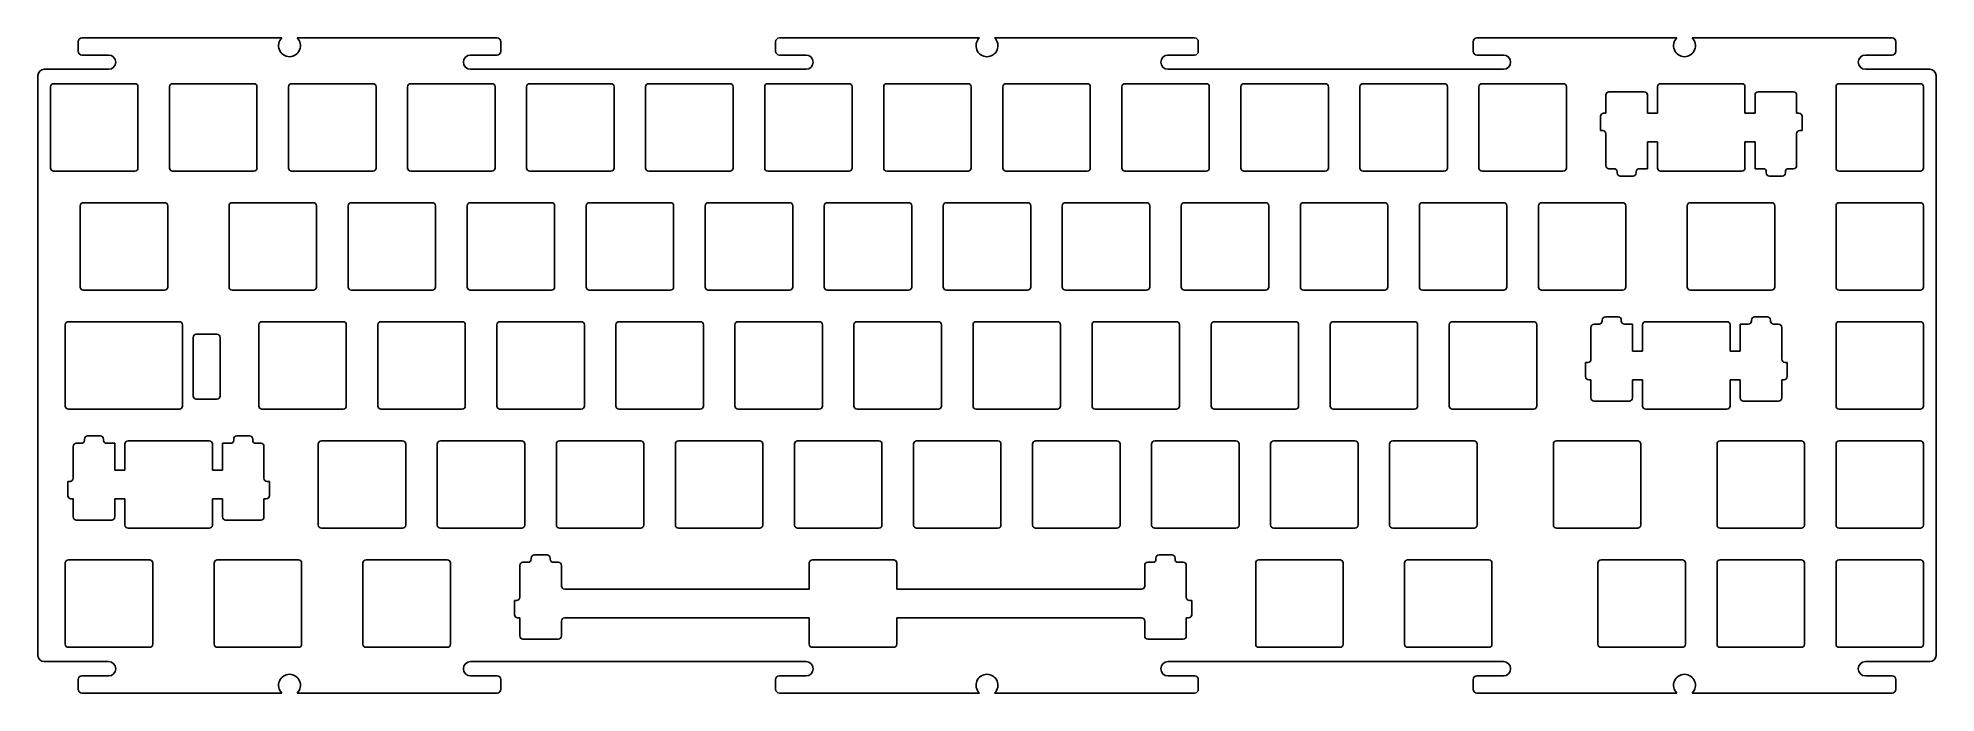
# Model space of a CAD drawing. Header units: millimetres. Extents: x 215 to 518, y 735 to 840.
import ezdxf

# ---------------------------------------------------------------- set-up
doc = ezdxf.new("R2010")
doc.units = ezdxf.units.MM
doc.header["$LTSCALE"] = 2
doc.layers.add('剖面线层', color=2, linetype='Continuous', lineweight=25)

msp = doc.modelspace()

# ---------------------------------------------------------------- linework, layer by layer
at = {"color": 7, "linetype": 'Continuous', "lineweight": 25}
for p, q in [((214.67, 834.15), (214.67, 741.35)), ((225.97, 835.15), (215.67, 835.15)), ((216.67, 832.35), (216.67, 819.35)), ((230.67, 819.35), (230.67, 832.35)), ((235.72, 832.35), (235.72, 819.35)), ((249.22, 832.85), (236.22, 832.85)), ((249.72, 819.35), (249.72, 832.35)), ((254.77, 832.35), (254.77, 819.35)), ((268.27, 832.85), (255.27, 832.85)), ((268.77, 819.35), (268.77, 832.35)), ((273.82, 832.35), (273.82, 819.35)), ((287.32, 832.85), (274.32, 832.85)), ((337.58, 835.15), (283.89, 835.15)), ((287.82, 819.35), (287.82, 832.35)), ((292.87, 832.35), (292.87, 819.35)), ((306.37, 832.85), (293.37, 832.85)), ((306.87, 819.35), (306.87, 832.35)), ((311.92, 832.35), (311.92, 819.35)), ((325.42, 832.85), (312.42, 832.85)), ((325.92, 819.35), (325.92, 832.35)), ((330.97, 832.35), (330.97, 819.35)), ((344.47, 832.85), (331.47, 832.85)), ((344.97, 819.35), (344.97, 832.35)), ((350.02, 832.35), (350.02, 819.35)), ((363.52, 832.85), (350.52, 832.85)), ((364.02, 819.35), (364.02, 832.35)), ((369.07, 832.35), (369.07, 819.35)), ((382.57, 832.85), (369.57, 832.85)), ((383.07, 819.35), (383.07, 832.35)), ((388.12, 832.35), (388.12, 819.35)), ((401.62, 832.85), (388.62, 832.85)), ((449.2, 835.15), (395.5, 835.15)), ((402.12, 819.35), (402.12, 832.35)), ((407.17, 832.35), (407.17, 819.35)), ((420.67, 832.85), (407.67, 832.85)), ((421.17, 819.35), (421.17, 832.35)), ((426.22, 832.35), (426.22, 819.35)), ((439.72, 832.85), (426.72, 832.85)), ((440.22, 819.35), (440.22, 832.35)), ((445.27, 832.35), (445.27, 819.35)), ((458.77, 832.85), (445.77, 832.85)), ((459.27, 819.35), (459.27, 832.35)), ((502.42, 832.35), (502.42, 819.35)), ((515.92, 832.85), (502.92, 832.85)), ((517.42, 835.15), (507.12, 835.15)), ((516.42, 819.35), (516.42, 832.35)), ((518.42, 741.35), (518.42, 834.15)), ((217.17, 818.85), (230.17, 818.85)), ((236.22, 818.85), (249.22, 818.85)), ((255.27, 818.85), (268.27, 818.85)), ((274.32, 818.85), (287.32, 818.85)), ((293.37, 818.85), (306.37, 818.85)), ((312.42, 818.85), (325.42, 818.85)), ((331.47, 818.85), (344.47, 818.85)), ((350.52, 818.85), (363.52, 818.85)), ((369.57, 818.85), (382.57, 818.85)), ((388.62, 818.85), (401.62, 818.85)), ((407.67, 818.85), (420.67, 818.85)), ((426.72, 818.85), (439.72, 818.85)), ((445.77, 818.85), (458.77, 818.85)), ((502.92, 818.85), (515.92, 818.85)), ((221.43, 813.3), (221.43, 800.3)), ((234.93, 813.8), (221.93, 813.8)), ((235.43, 800.3), (235.43, 813.3)), ((245.25, 813.3), (245.25, 800.3)), ((258.74, 813.8), (245.75, 813.8)), ((259.24, 800.3), (259.24, 813.3)), ((264.3, 813.3), (264.3, 800.3)), ((277.8, 813.8), (264.8, 813.8)), ((278.3, 800.3), (278.3, 813.3)), ((283.35, 813.3), (283.35, 800.3)), ((296.85, 813.8), (283.85, 813.8)), ((297.35, 800.3), (297.35, 813.3)), ((302.4, 813.3), (302.4, 800.3)), ((315.9, 813.8), (302.9, 813.8)), ((316.4, 800.3), (316.4, 813.3)), ((321.44, 813.3), (321.44, 800.3)), ((334.95, 813.8), (321.94, 813.8)), ((335.45, 800.3), (335.45, 813.3)), ((340.49, 813.3), (340.49, 800.3)), ((353.99, 813.8), (340.99, 813.8)), ((354.49, 800.3), (354.49, 813.3)), ((359.54, 813.3), (359.54, 800.3)), ((373.04, 813.8), (360.04, 813.8)), ((373.54, 800.3), (373.54, 813.3)), ((378.59, 813.3), (378.59, 800.3)), ((392.09, 813.8), (379.09, 813.8)), ((392.59, 800.3), (392.59, 813.3)), ((397.64, 813.3), (397.64, 800.3)), ((411.14, 813.8), (398.14, 813.8)), ((411.64, 800.3), (411.64, 813.3)), ((416.69, 813.3), (416.69, 800.3)), ((430.19, 813.8), (417.19, 813.8)), ((430.69, 800.3), (430.69, 813.3)), ((435.74, 813.3), (435.74, 800.3)), ((449.24, 813.8), (436.24, 813.8)), ((449.74, 800.3), (449.74, 813.3)), ((454.79, 813.3), (454.79, 800.3)), ((468.29, 813.8), (455.29, 813.8)), ((468.79, 800.3), (468.79, 813.3)), ((478.61, 813.3), (478.61, 800.3)), ((492.11, 813.8), (479.11, 813.8)), ((492.61, 800.3), (492.61, 813.3)), ((502.42, 813.3), (502.42, 800.3)), ((515.92, 813.8), (502.92, 813.8)), ((516.42, 800.3), (516.42, 813.3)), ((221.93, 799.8), (234.93, 799.8)), ((245.75, 799.8), (258.74, 799.8)), ((264.8, 799.8), (277.8, 799.8)), ((283.85, 799.8), (296.85, 799.8)), ((302.9, 799.8), (315.9, 799.8)), ((321.94, 799.8), (334.95, 799.8)), ((340.99, 799.8), (353.99, 799.8)), ((360.04, 799.8), (373.04, 799.8)), ((379.09, 799.8), (392.09, 799.8)), ((398.14, 799.8), (411.14, 799.8)), ((417.19, 799.8), (430.19, 799.8)), ((436.24, 799.8), (449.24, 799.8)), ((455.29, 799.8), (468.29, 799.8)), ((479.11, 799.8), (492.11, 799.8)), ((502.92, 799.8), (515.92, 799.8)), ((237.31, 794.75), (219.55, 794.75)), ((237.81, 781.25), (237.81, 794.25)), ((250.01, 794.25), (250.01, 781.25)), ((263.51, 794.75), (250.51, 794.75)), ((264.01, 781.25), (264.01, 794.25)), ((269.06, 794.25), (269.06, 781.25)), ((282.56, 794.75), (269.56, 794.75)), ((283.06, 781.25), (283.06, 794.25)), ((288.11, 794.25), (288.11, 781.25)), ((301.61, 794.75), (288.61, 794.75)), ((302.11, 781.25), (302.11, 794.25)), ((307.16, 794.25), (307.16, 781.25)), ((320.66, 794.75), (307.66, 794.75)), ((321.16, 781.25), (321.16, 794.25)), ((326.21, 794.25), (326.21, 781.25)), ((339.71, 794.75), (326.71, 794.75)), ((340.21, 781.25), (340.21, 794.25)), ((345.26, 794.25), (345.26, 781.25)), ((358.76, 794.75), (345.76, 794.75)), ((359.26, 781.25), (359.26, 794.25)), ((364.31, 781.25), (364.31, 794.25)), ((377.81, 794.75), (364.81, 794.75)), ((378.31, 794.25), (378.31, 781.25)), ((383.36, 794.25), (383.36, 781.25)), ((396.86, 794.75), (383.86, 794.75)), ((397.36, 781.25), (397.36, 794.25)), ((402.41, 794.25), (402.41, 781.25)), ((415.91, 794.75), (402.91, 794.75)), ((416.41, 781.25), (416.41, 794.25)), ((421.46, 794.25), (421.46, 781.25)), ((434.96, 794.75), (421.96, 794.75)), ((435.46, 781.25), (435.46, 794.25)), ((440.51, 794.25), (440.51, 781.25)), ((454.01, 794.75), (441.01, 794.75)), ((454.51, 781.25), (454.51, 794.25)), ((502.42, 794.25), (502.42, 781.25)), ((515.92, 794.75), (502.92, 794.75)), ((516.42, 781.25), (516.42, 794.25)), ((219.55, 780.75), (237.31, 780.75)), ((250.51, 780.75), (263.51, 780.75)), ((269.56, 780.75), (282.56, 780.75)), ((288.61, 780.75), (301.61, 780.75)), ((307.66, 780.75), (320.66, 780.75)), ((326.71, 780.75), (339.71, 780.75)), ((345.76, 780.75), (358.76, 780.75)), ((364.81, 780.75), (377.81, 780.75)), ((383.86, 780.75), (396.86, 780.75)), ((402.91, 780.75), (415.91, 780.75)), ((421.96, 780.75), (434.96, 780.75)), ((441.01, 780.75), (454.01, 780.75)), ((502.92, 780.75), (515.92, 780.75)), ((259.53, 775.2), (259.53, 762.2)), ((273.03, 775.7), (260.03, 775.7)), ((273.53, 762.2), (273.53, 775.2)), ((278.58, 775.2), (278.58, 762.2)), ((292.08, 775.7), (279.08, 775.7)), ((292.58, 762.2), (292.58, 775.2)), ((297.63, 775.2), (297.63, 762.2)), ((311.13, 775.7), (298.13, 775.7)), ((311.63, 762.2), (311.63, 775.2)), ((316.68, 775.2), (316.68, 762.2)), ((330.18, 775.7), (317.18, 775.7)), ((330.68, 762.2), (330.68, 775.2)), ((335.73, 775.2), (335.73, 762.2)), ((349.23, 775.7), (336.23, 775.7)), ((349.73, 762.2), (349.73, 775.2)), ((354.78, 775.2), (354.78, 762.2)), ((368.28, 775.7), (355.28, 775.7)), ((368.78, 762.2), (368.78, 775.2)), ((373.83, 775.2), (373.83, 762.2)), ((387.33, 775.7), (374.33, 775.7)), ((387.83, 762.2), (387.83, 775.2)), ((392.88, 775.2), (392.88, 762.2)), ((406.38, 775.7), (393.38, 775.7)), ((406.88, 762.2), (406.88, 775.2)), ((411.93, 775.2), (411.93, 762.2)), ((425.43, 775.7), (412.43, 775.7)), ((425.93, 762.2), (425.93, 775.2)), ((430.98, 775.2), (430.98, 762.2)), ((444.48, 775.7), (431.48, 775.7)), ((444.98, 762.2), (444.98, 775.2)), ((457.18, 775.2), (457.18, 762.2)), ((470.68, 775.7), (457.68, 775.7)), ((471.18, 762.2), (471.18, 775.2)), ((483.37, 775.2), (483.37, 762.2)), ((496.87, 775.7), (483.87, 775.7)), ((497.37, 762.2), (497.37, 775.2)), ((502.42, 775.2), (502.42, 762.2)), ((515.92, 775.7), (502.92, 775.7)), ((516.42, 762.2), (516.42, 775.2)), ((260.03, 761.7), (273.03, 761.7)), ((279.08, 761.7), (292.08, 761.7)), ((298.13, 761.7), (311.13, 761.7)), ((317.18, 761.7), (330.18, 761.7)), ((336.23, 761.7), (349.23, 761.7)), ((355.28, 761.7), (368.28, 761.7)), ((374.33, 761.7), (387.33, 761.7)), ((393.38, 761.7), (406.38, 761.7)), ((412.43, 761.7), (425.43, 761.7)), ((431.48, 761.7), (444.48, 761.7)), ((457.68, 761.7), (470.68, 761.7)), ((483.87, 761.7), (496.87, 761.7)), ((502.92, 761.7), (515.92, 761.7)), ((232.55, 756.65), (219.55, 756.65)), ((256.36, 756.65), (243.36, 756.65)), ((280.18, 756.65), (267.18, 756.65)), ((423.05, 756.65), (410.05, 756.65)), ((446.86, 756.65), (433.86, 756.65)), ((477.82, 756.65), (464.82, 756.65)), ((496.87, 756.65), (483.87, 756.65)), ((515.92, 756.65), (502.92, 756.65)), ((219.05, 756.15), (219.05, 743.15)), ((233.05, 743.15), (233.05, 756.15)), ((242.86, 756.15), (242.86, 743.15)), ((256.86, 743.15), (256.86, 756.15)), ((266.68, 756.15), (266.68, 743.15)), ((280.68, 743.15), (280.68, 756.15)), ((409.55, 756.15), (409.55, 743.15)), ((423.55, 743.15), (423.55, 756.15)), ((433.36, 756.15), (433.36, 743.15)), ((447.36, 743.15), (447.36, 756.15)), ((464.32, 756.15), (464.32, 743.15)), ((478.32, 743.15), (478.32, 756.15)), ((483.37, 756.15), (483.37, 743.15)), ((497.37, 743.15), (497.37, 756.15)), ((502.42, 756.15), (502.42, 743.15)), ((516.42, 743.15), (516.42, 756.15)), ((219.55, 742.65), (232.55, 742.65)), ((243.36, 742.65), (256.36, 742.65)), ((267.18, 742.65), (280.18, 742.65)), ((410.05, 742.65), (423.05, 742.65)), ((433.86, 742.65), (446.86, 742.65)), ((464.82, 742.65), (477.82, 742.65)), ((483.87, 742.65), (496.87, 742.65)), ((502.92, 742.65), (515.92, 742.65)), ((215.67, 740.35), (225.97, 740.35)), ((283.89, 740.35), (337.58, 740.35)), ((395.5, 740.35), (449.2, 740.35)), ((507.12, 740.35), (517.42, 740.35))]:
    msp.add_line(p, q, dxfattribs=at)
for p, q in [((217.17, 832.85), (230.17, 832.85)), ((473.84, 828.15), (473.84, 832.35)), ((487.34, 832.85), (474.34, 832.85)), ((487.84, 828.15), (487.84, 832.35)), ((465.58, 828.13), (465.58, 831.04)), ((466.08, 831.54), (471.73, 831.54)), ((472.23, 831.04), (472.23, 830.72)), ((489.46, 831.04), (489.46, 830.72)), ((495.61, 831.54), (489.96, 831.54)), ((496.11, 828.13), (496.11, 831.04)), ((464.72, 825.34), (464.72, 827.63)), ((465.22, 828.13), (465.58, 828.13)), ((473.84, 828.15), (472.23, 828.15)), ((496.47, 828.13), (496.11, 828.13)), ((496.97, 825.34), (496.97, 827.63)), ((465.08, 825.34), (464.72, 825.34)), ((465.58, 819.74), (465.58, 824.84)), ((472.23, 823.55), (473.84, 823.55)), ((473.84, 819.35), (473.84, 823.55)), ((487.84, 819.35), (487.84, 823.55)), ((496.11, 819.74), (496.11, 824.84)), ((496.61, 825.34), (496.97, 825.34)), ((466.88, 819.24), (466.08, 819.24)), ((467.38, 818.57), (467.38, 818.74)), ((469.93, 818.07), (467.88, 818.07)), ((470.43, 818.74), (470.43, 818.57)), ((472.23, 819.24), (470.93, 819.24)), ((472.23, 819.53), (472.23, 819.24)), ((487.34, 818.85), (474.34, 818.85)), ((489.46, 819.24), (490.76, 819.24)), ((491.26, 818.74), (491.26, 818.57)), ((491.76, 818.07), (493.81, 818.07)), ((494.31, 818.57), (494.31, 818.74)), ((494.81, 819.24), (495.61, 819.24)), ((219.05, 794.25), (219.05, 781.25)), ((463.2, 793.85), (463.2, 788.75)), ((464.5, 794.35), (463.7, 794.35)), ((465, 795.02), (465, 794.85)), ((467.55, 795.52), (465.5, 795.52)), ((468.05, 794.85), (468.05, 795.02)), ((469.85, 794.35), (468.55, 794.35)), ((471.46, 794.25), (471.46, 790.05)), ((471.96, 794.75), (484.96, 794.75)), ((485.46, 794.25), (485.46, 790.05)), ((487.07, 794.06), (487.07, 794.35)), ((487.07, 794.35), (488.38, 794.35)), ((488.88, 794.85), (488.88, 795.02)), ((489.38, 795.52), (491.43, 795.52)), ((491.93, 795.02), (491.93, 794.85)), ((492.43, 794.35), (493.23, 794.35)), ((493.73, 793.85), (493.73, 788.75)), ((487.07, 790.05), (485.46, 790.05)), ((462.7, 788.25), (462.33, 788.25)), ((462.33, 788.25), (462.33, 785.96)), ((494.23, 788.25), (494.59, 788.25)), ((494.59, 788.25), (494.59, 785.96)), ((462.83, 785.46), (463.2, 785.46)), ((463.2, 785.46), (463.2, 782.56)), ((471.46, 785.45), (471.46, 781.25)), ((485.46, 785.45), (485.46, 781.25)), ((485.46, 785.45), (487.07, 785.45)), ((494.09, 785.46), (493.73, 785.46)), ((493.73, 785.46), (493.73, 782.56)), ((463.7, 782.06), (469.35, 782.06)), ((469.85, 782.56), (469.85, 782.87)), ((471.96, 780.75), (484.96, 780.75)), ((487.07, 782.56), (487.07, 782.87)), ((493.23, 782.06), (487.57, 782.06)), ((220.31, 774.8), (220.31, 769.7)), ((221.61, 775.3), (220.81, 775.3)), ((222.11, 775.97), (222.11, 775.8)), ((224.66, 776.47), (222.61, 776.47)), ((225.16, 775.8), (225.16, 775.97)), ((226.97, 775.3), (225.66, 775.3)), ((228.58, 775.2), (228.58, 771)), ((229.08, 775.7), (242.08, 775.7)), ((242.58, 775.2), (242.58, 771)), ((244.19, 775.01), (244.19, 775.3)), ((244.19, 775.3), (245.49, 775.3)), ((245.99, 775.8), (245.99, 775.97)), ((246.49, 776.47), (248.54, 776.47)), ((249.04, 775.97), (249.04, 775.8)), ((249.54, 775.3), (250.34, 775.3)), ((250.84, 774.8), (250.84, 769.7)), ((219.81, 769.2), (219.45, 769.2)), ((219.45, 769.2), (219.45, 766.91)), ((244.19, 771), (242.58, 771)), ((251.34, 769.2), (251.71, 769.2)), ((251.71, 769.2), (251.71, 766.91)), ((219.95, 766.41), (220.31, 766.41)), ((220.31, 766.41), (220.31, 763.51)), ((228.58, 766.4), (228.58, 762.2)), ((242.58, 766.4), (242.58, 762.2)), ((242.58, 766.4), (244.19, 766.4)), ((251.21, 766.41), (250.84, 766.41)), ((250.84, 766.41), (250.84, 763.51)), ((220.81, 763.01), (226.47, 763.01)), ((226.97, 763.51), (226.97, 763.82)), ((244.19, 763.51), (244.19, 763.82)), ((250.34, 763.01), (244.69, 763.01)), ((229.08, 761.7), (242.08, 761.7)), ((293.59, 756.92), (293.59, 756.75)), ((296.14, 757.42), (294.09, 757.42)), ((296.64, 756.75), (296.64, 756.92)), ((338.61, 756.65), (351.61, 756.65)), ((393.59, 756.75), (393.59, 756.92)), ((394.09, 757.42), (396.14, 757.42)), ((396.64, 756.92), (396.64, 756.75)), ((291.79, 755.75), (291.79, 750.65)), ((293.09, 756.25), (292.29, 756.25)), ((297.94, 756.25), (297.14, 756.25)), ((298.44, 752.45), (298.44, 755.75)), ((338.11, 756.15), (338.11, 751.95)), ((352.11, 756.15), (352.11, 751.95)), ((391.79, 752.45), (391.79, 755.75)), ((392.29, 756.25), (393.09, 756.25)), ((397.14, 756.25), (397.94, 756.25)), ((398.44, 755.75), (398.44, 750.65)), ((298.94, 751.95), (338.11, 751.95)), ((391.29, 751.95), (352.11, 751.95)), ((291.29, 750.15), (290.92, 750.15)), ((290.92, 750.15), (290.92, 747.86)), ((291.42, 747.36), (291.79, 747.36)), ((291.79, 747.36), (291.79, 744.46)), ((338.11, 747.35), (298.94, 747.35)), ((338.11, 747.35), (338.11, 743.15)), ((352.11, 747.35), (391.29, 747.35)), ((352.11, 747.35), (352.11, 743.15)), ((398.8, 747.36), (398.44, 747.36)), ((398.44, 747.36), (398.44, 744.46)), ((398.94, 750.15), (399.3, 750.15)), ((399.3, 750.15), (399.3, 747.86)), ((298.44, 744.46), (298.44, 746.85)), ((391.79, 744.46), (391.79, 746.85)), ((292.29, 743.96), (297.94, 743.96)), ((338.61, 742.65), (351.61, 742.65)), ((397.94, 743.96), (392.29, 743.96))]:
    msp.add_line(p, q)
at = {"color": 80, "linetype": 'Continuous', "lineweight": 25}
for p, q in [((487.34, 832.85), (474.34, 832.85)), ((474.34, 818.85), (487.34, 818.85)), ((484.96, 794.75), (471.96, 794.75)), ((471.96, 780.75), (484.96, 780.75)), ((242.08, 775.7), (229.08, 775.7)), ((229.08, 761.7), (242.08, 761.7)), ((351.61, 756.65), (338.61, 756.65)), ((338.61, 742.65), (351.61, 742.65))]:
    msp.add_line(p, q, dxfattribs=at)
at = {"color": 7, "linetype": 'Continuous', "lineweight": 25}
for centre, radius, start, end in [((215.67, 834.15), 1, 90, 180), ((236.22, 832.35), 0.5, 90, 180), ((249.22, 832.35), 0.5, 0, 90), ((255.27, 832.35), 0.5, 90, 180), ((268.27, 832.35), 0.5, 0, 90), ((274.32, 832.35), 0.5, 90, 180), ((287.32, 832.35), 0.5, 0, 90), ((293.37, 832.35), 0.5, 90, 180), ((306.37, 832.35), 0.5, 0, 90), ((312.42, 832.35), 0.5, 90, 180), ((325.42, 832.35), 0.5, 0, 90), ((331.47, 832.35), 0.5, 90, 180), ((344.47, 832.35), 0.5, 0, 90), ((350.52, 832.35), 0.5, 90, 180), ((363.52, 832.35), 0.5, 0, 90), ((369.57, 832.35), 0.5, 90, 180), ((382.57, 832.35), 0.5, 0, 90), ((388.62, 832.35), 0.5, 90, 180), ((401.62, 832.35), 0.5, 0, 90), ((407.67, 832.35), 0.5, 90, 180), ((420.67, 832.35), 0.5, 0, 90), ((426.72, 832.35), 0.5, 90, 180), ((439.72, 832.35), 0.5, 0, 90), ((445.77, 832.35), 0.5, 90, 180), ((458.77, 832.35), 0.5, 0, 90), ((502.92, 832.35), 0.5, 90, 180), ((515.92, 832.35), 0.5, 0, 90), ((517.42, 834.15), 1, 0, 90), ((217.17, 819.35), 0.5, 180, 270), ((230.17, 819.35), 0.5, 270, 0), ((236.22, 819.35), 0.5, 180, 270), ((249.22, 819.35), 0.5, 270, 0), ((255.27, 819.35), 0.5, 180, 270), ((268.27, 819.35), 0.5, 270, 0), ((274.32, 819.35), 0.5, 180, 270), ((287.32, 819.35), 0.5, 270, 0), ((293.37, 819.35), 0.5, 180, 270), ((306.37, 819.35), 0.5, 270, 0), ((312.42, 819.35), 0.5, 180, 270), ((325.42, 819.35), 0.5, 270, 0), ((331.47, 819.35), 0.5, 180, 270), ((344.47, 819.35), 0.5, 270, 0), ((350.52, 819.35), 0.5, 180, 270), ((363.52, 819.35), 0.5, 270, 0), ((369.57, 819.35), 0.5, 180, 270), ((382.57, 819.35), 0.5, 270, 0), ((388.62, 819.35), 0.5, 180, 270), ((401.62, 819.35), 0.5, 270, 0), ((407.67, 819.35), 0.5, 180, 270), ((420.67, 819.35), 0.5, 270, 0), ((426.72, 819.35), 0.5, 180, 270), ((439.72, 819.35), 0.5, 270, 0), ((445.77, 819.35), 0.5, 180, 270), ((458.77, 819.35), 0.5, 270, 0), ((502.92, 819.35), 0.5, 180, 270), ((515.92, 819.35), 0.5, 270, 0), ((221.93, 813.3), 0.5, 90, 180), ((234.93, 813.3), 0.5, 0, 90), ((245.75, 813.3), 0.5, 90, 180), ((258.74, 813.3), 0.5, 0, 90), ((264.8, 813.3), 0.5, 90, 180), ((277.8, 813.3), 0.5, 0, 90), ((283.85, 813.3), 0.5, 90, 180), ((296.85, 813.3), 0.5, 360, 90), ((302.9, 813.3), 0.5, 90, 180), ((315.9, 813.3), 0.5, 360, 90), ((321.94, 813.3), 0.5, 90, 180), ((334.95, 813.3), 0.5, 0, 90), ((340.99, 813.3), 0.5, 90, 180), ((353.99, 813.3), 0.5, 0, 90), ((360.04, 813.3), 0.5, 90, 180), ((373.04, 813.3), 0.5, 0, 90), ((379.09, 813.3), 0.5, 90, 180), ((392.09, 813.3), 0.5, 0, 90), ((398.14, 813.3), 0.5, 90, 180), ((411.14, 813.3), 0.5, 0, 90), ((417.19, 813.3), 0.5, 90, 180), ((430.19, 813.3), 0.5, 0, 90), ((436.24, 813.3), 0.5, 90, 180), ((449.24, 813.3), 0.5, 0, 90), ((455.29, 813.3), 0.5, 90, 180), ((468.29, 813.3), 0.5, 0, 90), ((479.11, 813.3), 0.5, 90, 180), ((492.11, 813.3), 0.5, 360, 90), ((502.92, 813.3), 0.5, 90, 180), ((515.92, 813.3), 0.5, 0, 90), ((221.93, 800.3), 0.5, 180, 270), ((234.93, 800.3), 0.5, 270, 0), ((245.75, 800.3), 0.5, 180, 270), ((258.74, 800.3), 0.5, 270, 0), ((264.8, 800.3), 0.5, 180, 270), ((277.8, 800.3), 0.5, 270, 0), ((283.85, 800.3), 0.5, 180, 270), ((296.85, 800.3), 0.5, 270, 360), ((302.9, 800.3), 0.5, 180, 270), ((315.9, 800.3), 0.5, 270, 360), ((321.94, 800.3), 0.5, 180, 270), ((334.95, 800.3), 0.5, 270, 0), ((340.99, 800.3), 0.5, 180, 270), ((353.99, 800.3), 0.5, 270, 0), ((360.04, 800.3), 0.5, 180, 270), ((373.04, 800.3), 0.5, 270, 0), ((379.09, 800.3), 0.5, 180, 270), ((392.09, 800.3), 0.5, 270, 0), ((398.14, 800.3), 0.5, 180, 270), ((411.14, 800.3), 0.5, 270, 0), ((417.19, 800.3), 0.5, 180, 270), ((430.19, 800.3), 0.5, 270, 0), ((436.24, 800.3), 0.5, 180, 270), ((449.24, 800.3), 0.5, 270, 0), ((455.29, 800.3), 0.5, 180, 270), ((468.29, 800.3), 0.5, 270, 0), ((479.11, 800.3), 0.5, 180, 270), ((492.11, 800.3), 0.5, 270, 360), ((502.92, 800.3), 0.5, 180, 270), ((515.92, 800.3), 0.5, 270, 0), ((237.31, 794.25), 0.5, 0, 90), ((250.51, 794.25), 0.5, 90, 180), ((263.51, 794.25), 0.5, 0, 90), ((269.56, 794.25), 0.5, 90, 180), ((282.56, 794.25), 0.5, 0, 90), ((288.61, 794.25), 0.5, 90, 180), ((301.61, 794.25), 0.5, 0, 90), ((307.66, 794.25), 0.5, 90, 180), ((320.66, 794.25), 0.5, 0, 90), ((326.71, 794.25), 0.5, 90, 180), ((339.71, 794.25), 0.5, 0, 90), ((345.76, 794.25), 0.5, 90, 180), ((358.76, 794.25), 0.5, 0, 90), ((364.81, 794.25), 0.5, 90, 180), ((377.81, 794.25), 0.5, 0, 90), ((383.86, 794.25), 0.5, 90, 180), ((396.86, 794.25), 0.5, 0, 90), ((402.91, 794.25), 0.5, 90, 180), ((415.91, 794.25), 0.5, 0, 90), ((421.96, 794.25), 0.5, 90, 180), ((434.96, 794.25), 0.5, 0, 90), ((441.01, 794.25), 0.5, 90, 180), ((454.01, 794.25), 0.5, 0, 90), ((502.92, 794.25), 0.5, 90, 180), ((515.92, 794.25), 0.5, 0, 90), ((237.31, 781.25), 0.5, 270, 0), ((250.51, 781.25), 0.5, 180, 270), ((263.51, 781.25), 0.5, 270, 0), ((269.56, 781.25), 0.5, 180, 270), ((282.56, 781.25), 0.5, 270, 0), ((288.61, 781.25), 0.5, 180, 270), ((301.61, 781.25), 0.5, 270, 0), ((307.66, 781.25), 0.5, 180, 270), ((320.66, 781.25), 0.5, 270, 0), ((326.71, 781.25), 0.5, 180, 270), ((339.71, 781.25), 0.5, 270, 0), ((345.76, 781.25), 0.5, 180, 270), ((358.76, 781.25), 0.5, 270, 0), ((364.81, 781.25), 0.5, 180, 270), ((377.81, 781.25), 0.5, 270, 0), ((383.86, 781.25), 0.5, 180, 270), ((396.86, 781.25), 0.5, 270, 0), ((402.91, 781.25), 0.5, 180, 270), ((415.91, 781.25), 0.5, 270, 0), ((421.96, 781.25), 0.5, 180, 270), ((434.96, 781.25), 0.5, 270, 0), ((441.01, 781.25), 0.5, 180, 270), ((454.01, 781.25), 0.5, 270, 0), ((502.92, 781.25), 0.5, 180, 270), ((515.92, 781.25), 0.5, 270, 0), ((260.03, 775.2), 0.5, 90, 180), ((273.03, 775.2), 0.5, 0, 90), ((279.08, 775.2), 0.5, 90, 180), ((292.08, 775.2), 0.5, 0, 90), ((298.13, 775.2), 0.5, 90, 180), ((311.13, 775.2), 0.5, 0, 90), ((317.18, 775.2), 0.5, 90, 180), ((330.18, 775.2), 0.5, 0, 90), ((336.23, 775.2), 0.5, 90, 180), ((349.23, 775.2), 0.5, 0, 90), ((355.28, 775.2), 0.5, 90, 180), ((368.28, 775.2), 0.5, 360, 90), ((374.33, 775.2), 0.5, 90, 180), ((387.33, 775.2), 0.5, 0, 90), ((393.38, 775.2), 0.5, 90, 180), ((406.38, 775.2), 0.5, 360, 90), ((412.43, 775.2), 0.5, 90, 180), ((425.43, 775.2), 0.5, 0, 90), ((431.48, 775.2), 0.5, 90, 180), ((444.48, 775.2), 0.5, 360, 90), ((457.68, 775.2), 0.5, 90, 180), ((470.68, 775.2), 0.5, 0, 90), ((483.87, 775.2), 0.5, 90, 180), ((496.87, 775.2), 0.5, 0, 90), ((502.92, 775.2), 0.5, 90, 180), ((515.92, 775.2), 0.5, 0, 90), ((260.03, 762.2), 0.5, 180, 270), ((273.03, 762.2), 0.5, 270, 0), ((279.08, 762.2), 0.5, 180, 270), ((292.08, 762.2), 0.5, 270, 0), ((298.13, 762.2), 0.5, 180, 270), ((311.13, 762.2), 0.5, 270, 0), ((317.18, 762.2), 0.5, 180, 270), ((330.18, 762.2), 0.5, 270, 0), ((336.23, 762.2), 0.5, 180, 270), ((349.23, 762.2), 0.5, 270, 0), ((355.28, 762.2), 0.5, 180, 270), ((368.28, 762.2), 0.5, 270, 360), ((374.33, 762.2), 0.5, 180, 270), ((387.33, 762.2), 0.5, 270, 0), ((393.38, 762.2), 0.5, 180, 270), ((406.38, 762.2), 0.5, 270, 360), ((412.43, 762.2), 0.5, 180, 270), ((425.43, 762.2), 0.5, 270, 0), ((431.48, 762.2), 0.5, 180, 270), ((444.48, 762.2), 0.5, 270, 360), ((457.68, 762.2), 0.5, 180, 270), ((470.68, 762.2), 0.5, 270, 0), ((483.87, 762.2), 0.5, 180, 270), ((496.87, 762.2), 0.5, 270, 0), ((502.92, 762.2), 0.5, 180, 270), ((515.92, 762.2), 0.5, 270, 0), ((219.55, 756.15), 0.5, 90, 180), ((232.55, 756.15), 0.5, 0, 90), ((243.36, 756.15), 0.5, 90, 180), ((256.36, 756.15), 0.5, 0, 90), ((267.18, 756.15), 0.5, 90, 180), ((280.18, 756.15), 0.5, 360, 90), ((410.05, 756.15), 0.5, 90, 180), ((423.05, 756.15), 0.5, 0, 90), ((433.86, 756.15), 0.5, 90, 180), ((446.86, 756.15), 0.5, 0, 90), ((464.82, 756.15), 0.5, 90, 180), ((477.82, 756.15), 0.5, 360, 90), ((483.87, 756.15), 0.5, 90, 180), ((496.87, 756.15), 0.5, 360, 90), ((502.92, 756.15), 0.5, 90, 180), ((515.92, 756.15), 0.5, 0, 90), ((215.67, 741.35), 1, 180, 270), ((219.55, 743.15), 0.5, 180, 270), ((232.55, 743.15), 0.5, 270, 0), ((243.36, 743.15), 0.5, 180, 270), ((256.36, 743.15), 0.5, 270, 0), ((267.18, 743.15), 0.5, 180, 270), ((280.18, 743.15), 0.5, 270, 360), ((410.05, 743.15), 0.5, 180, 270), ((423.05, 743.15), 0.5, 270, 0), ((433.86, 743.15), 0.5, 180, 270), ((446.86, 743.15), 0.5, 270, 0), ((464.82, 743.15), 0.5, 180, 270), ((477.82, 743.15), 0.5, 270, 360), ((483.87, 743.15), 0.5, 180, 270), ((496.87, 743.15), 0.5, 270, 360), ((502.92, 743.15), 0.5, 180, 270), ((515.92, 743.15), 0.5, 270, 0), ((517.42, 741.35), 1, 270, 0)]:
    msp.add_arc(centre, radius, start, end, dxfattribs=at)
for centre, start, end in [((217.17, 832.35), 90, 180), ((474.34, 832.35), 90, 180), ((487.34, 832.35), 0, 90), ((466.08, 831.04), 90, 180), ((471.73, 831.04), 0, 90), ((489.96, 831.04), 90, 180), ((495.61, 831.04), 0, 90), ((465.22, 827.63), 90, 180), ((496.47, 827.63), 0, 90), ((465.08, 824.84), 0, 90), ((496.61, 824.84), 90, 180), ((466.08, 819.74), 180, 270), ((466.88, 818.74), 0, 90), ((467.88, 818.57), 180, 270), ((469.93, 818.57), 270, 0), ((470.93, 818.74), 90, 180), ((474.34, 819.35), 180, 270), ((487.34, 819.35), 270, 0), ((490.76, 818.74), 0, 90), ((491.76, 818.57), 180, 270), ((493.81, 818.57), 270, 0), ((494.81, 818.74), 90, 180), ((495.61, 819.74), 270, 0), ((219.55, 794.25), 90, 180), ((463.7, 793.85), 90, 180), ((464.5, 794.85), 270, 0), ((465.5, 795.02), 90, 180), ((467.55, 795.02), 0, 90), ((468.55, 794.85), 180, 270), ((471.96, 794.25), 90, 180), ((484.96, 794.25), 0, 90), ((488.38, 794.85), 270, 0), ((489.38, 795.02), 90, 180), ((491.43, 795.02), 0, 90), ((492.43, 794.85), 180, 270), ((493.23, 793.85), 0, 90), ((462.7, 788.75), 270, 0), ((494.23, 788.75), 180, 270), ((462.83, 785.96), 180, 270), ((494.09, 785.96), 270, 0), ((463.7, 782.56), 180, 270), ((469.35, 782.56), 270, 0), ((471.96, 781.25), 180, 270), ((484.96, 781.25), 270, 0), ((487.57, 782.56), 180, 270), ((493.23, 782.56), 270, 0), ((220.81, 774.8), 90, 180), ((221.61, 775.8), 270, 0), ((222.61, 775.97), 90, 180), ((224.66, 775.97), 0, 90), ((225.66, 775.8), 180, 270), ((229.08, 775.2), 90, 180), ((242.08, 775.2), 0, 90), ((245.49, 775.8), 270, 0), ((246.49, 775.97), 90, 180), ((248.54, 775.97), 0, 90), ((249.54, 775.8), 180, 270), ((250.34, 774.8), 0, 90), ((219.81, 769.7), 270, 0), ((251.34, 769.7), 180, 270), ((219.95, 766.91), 180, 270), ((251.21, 766.91), 270, 0), ((220.81, 763.51), 180, 270), ((226.47, 763.51), 270, 0), ((244.69, 763.51), 180, 270), ((250.34, 763.51), 270, 0), ((229.08, 762.2), 180, 270), ((242.08, 762.2), 270, 0), ((293.09, 756.75), 270, 0), ((294.09, 756.92), 90, 180), ((296.14, 756.92), 0, 90), ((297.14, 756.75), 180, 270), ((338.61, 756.15), 90, 180), ((351.61, 756.15), 0, 90), ((393.09, 756.75), 270, 0), ((394.09, 756.92), 90, 180), ((396.14, 756.92), 0, 90), ((397.14, 756.75), 180, 270), ((292.29, 755.75), 90, 180), ((297.94, 755.75), 0, 90), ((392.29, 755.75), 90, 180), ((397.94, 755.75), 0, 90), ((291.29, 750.65), 270, 0), ((298.94, 752.45), 180, 270), ((391.29, 752.45), 270, 0), ((398.94, 750.65), 180, 270), ((291.42, 747.86), 180, 270), ((298.94, 746.85), 90, 180), ((391.29, 746.85), 0, 90), ((398.8, 747.86), 270, 0), ((292.29, 744.46), 180, 270), ((297.94, 744.46), 270, 0), ((392.29, 744.46), 180, 270), ((397.94, 744.46), 270, 0), ((338.61, 743.15), 180, 270), ((351.61, 743.15), 270, 0)]:
    msp.add_arc(centre, 0.5, start, end)
at = {"lineweight": 25}
for centre, start, end in [((230.17, 832.35), 0, 90), ((219.55, 781.25), 180, 270)]:
    msp.add_arc(centre, 0.5, start, end, dxfattribs=at)
at = {"color": 80, "linetype": 'Continuous', "lineweight": 25}
for centre, start, end in [((474.34, 832.35), 90, 180), ((487.34, 832.35), 0, 90), ((474.34, 819.35), 180, 270), ((487.34, 819.35), 270, 0), ((471.96, 794.25), 90, 180), ((484.96, 794.25), 0, 90), ((471.96, 781.25), 180, 270), ((484.96, 781.25), 270, 0), ((229.08, 775.2), 90, 180), ((242.08, 775.2), 0, 90), ((229.08, 762.2), 180, 270), ((242.08, 762.2), 270, 0), ((338.61, 756.15), 90, 180), ((351.61, 756.15), 0, 90), ((338.61, 743.15), 180, 270), ((351.61, 743.15), 270, 0)]:
    msp.add_arc(centre, 0.5, start, end, dxfattribs=at)
at = {"layer": '剖面线层'}
for p, q in [((221.11, 839.57), (221.11, 838.03)), ((253.71, 840.17), (221.71, 840.17)), ((288.15, 840.17), (256.15, 840.17)), ((288.75, 839.57), (288.75, 838.03)), ((332.72, 839.57), (332.72, 838.03)), ((365.32, 840.17), (333.32, 840.17)), ((399.76, 840.17), (367.77, 840.17)), ((400.36, 839.57), (400.36, 838.03)), ((444.34, 839.57), (444.34, 838.03)), ((476.94, 840.17), (444.94, 840.17)), ((511.38, 840.17), (479.38, 840.17)), ((511.98, 839.57), (511.98, 838.03)), ((221.71, 837.43), (225.97, 837.43)), ((227.11, 836.29), (227.11, 836.29)), ((282.75, 836.29), (282.75, 836.29)), ((288.15, 837.43), (283.89, 837.43)), ((333.32, 837.43), (337.58, 837.43)), ((338.72, 836.29), (338.72, 836.29)), ((394.36, 836.29), (394.36, 836.29)), ((399.76, 837.43), (395.5, 837.43)), ((444.94, 837.43), (449.2, 837.43)), ((450.34, 836.29), (450.34, 836.29)), ((505.98, 836.29), (505.98, 836.29)), ((511.38, 837.43), (507.12, 837.43)), ((472.23, 830.72), (472.23, 828.15)), ((489.46, 830.72), (489.46, 828.15)), ((489.46, 828.15), (487.84, 828.15)), ((472.23, 823.55), (472.23, 819.24)), ((489.46, 823.55), (487.84, 823.55)), ((489.46, 819.24), (489.46, 823.55)), ((469.85, 794.35), (469.85, 790.05)), ((487.07, 790.05), (487.07, 794.35)), ((239.51, 782.85), (239.51, 792.25)), ((240.01, 792.75), (243.31, 792.75)), ((243.81, 792.25), (243.81, 782.85)), ((469.85, 790.05), (471.46, 790.05)), ((469.85, 782.87), (469.85, 785.45)), ((469.85, 785.45), (471.46, 785.45)), ((487.07, 782.87), (487.07, 785.45)), ((243.31, 782.35), (240.01, 782.35)), ((226.97, 775.3), (226.97, 771)), ((244.19, 771), (244.19, 775.3)), ((226.97, 771), (228.58, 771)), ((226.97, 763.82), (226.97, 766.4)), ((226.97, 766.4), (228.58, 766.4)), ((244.19, 763.82), (244.19, 766.4)), ((227.11, 739.21), (227.11, 739.21)), ((282.75, 739.21), (282.75, 739.21)), ((338.72, 739.21), (338.72, 739.21)), ((394.36, 739.21), (394.36, 739.21)), ((450.34, 739.21), (450.34, 739.21)), ((505.98, 739.21), (505.98, 739.21)), ((221.11, 735.93), (221.11, 737.47)), ((221.71, 738.07), (225.97, 738.07)), ((253.71, 735.33), (221.71, 735.33)), ((288.15, 735.33), (256.15, 735.33)), ((288.15, 738.07), (283.89, 738.07)), ((288.75, 735.93), (288.75, 737.47)), ((332.72, 735.93), (332.72, 737.47)), ((333.32, 738.07), (337.58, 738.07)), ((365.32, 735.33), (333.32, 735.33)), ((399.76, 735.33), (367.77, 735.33)), ((399.76, 738.07), (395.5, 738.07)), ((400.36, 735.93), (400.36, 737.47)), ((444.34, 735.93), (444.34, 737.47)), ((444.94, 738.07), (449.2, 738.07)), ((476.94, 735.33), (444.94, 735.33)), ((511.38, 735.33), (479.38, 735.33)), ((511.38, 738.07), (507.12, 738.07)), ((511.98, 735.93), (511.98, 737.47))]:
    msp.add_line(p, q, dxfattribs=at)
for centre, radius, start, end in [((221.71, 839.57), 0.6, 90, 180), ((254.93, 838.92), 1.75, 134.4153, 45.5847), ((288.15, 839.57), 0.6, 0, 90), ((333.32, 839.57), 0.6, 90, 180), ((366.54, 838.92), 1.75, 134.4153, 45.5847), ((399.76, 839.57), 0.6, 0, 90), ((444.94, 839.57), 0.6, 90, 180), ((478.16, 838.92), 1.75, 134.4153, 45.5847), ((511.38, 839.57), 0.6, 0, 90), ((221.71, 838.03), 0.6, 180, 270), ((225.97, 836.29), 1.14, 270, 90), ((283.89, 836.29), 1.14, 90, 270), ((288.15, 838.03), 0.6, 270, 0), ((333.32, 838.03), 0.6, 180, 270), ((337.58, 836.29), 1.14, 270, 90), ((395.5, 836.29), 1.14, 90, 270), ((399.76, 838.03), 0.6, 270, 0), ((444.94, 838.03), 0.6, 180, 270), ((449.2, 836.29), 1.14, 270, 90), ((507.12, 836.29), 1.14, 90, 270), ((511.38, 838.03), 0.6, 270, 0), ((240.01, 792.25), 0.5, 90, 180), ((243.31, 792.25), 0.5, 0, 90), ((240.01, 782.85), 0.5, 180, 270), ((243.31, 782.85), 0.5, 270, 0), ((225.97, 739.21), 1.14, 270, 90), ((254.93, 736.58), 1.75, 314.4153, 225.5847), ((283.89, 739.21), 1.14, 90, 270), ((337.58, 739.21), 1.14, 270, 90), ((366.54, 736.58), 1.75, 314.4153, 225.5847), ((395.5, 739.21), 1.14, 90, 270), ((449.2, 739.21), 1.14, 270, 90), ((478.16, 736.58), 1.75, 314.4153, 225.5847), ((507.12, 739.21), 1.14, 90, 270), ((221.71, 737.47), 0.6, 90, 180), ((221.71, 735.93), 0.6, 180, 270), ((288.15, 737.47), 0.6, 0, 90), ((288.15, 735.93), 0.6, 270, 0), ((333.32, 737.47), 0.6, 90, 180), ((333.32, 735.93), 0.6, 180, 270), ((399.76, 737.47), 0.6, 0, 90), ((399.76, 735.93), 0.6, 270, 0), ((444.94, 737.47), 0.6, 90, 180), ((444.94, 735.93), 0.6, 180, 270), ((511.38, 737.47), 0.6, 0, 90), ((511.38, 735.93), 0.6, 270, 0)]:
    msp.add_arc(centre, radius, start, end, dxfattribs=at)

doc.saveas('drawing.dxf')
